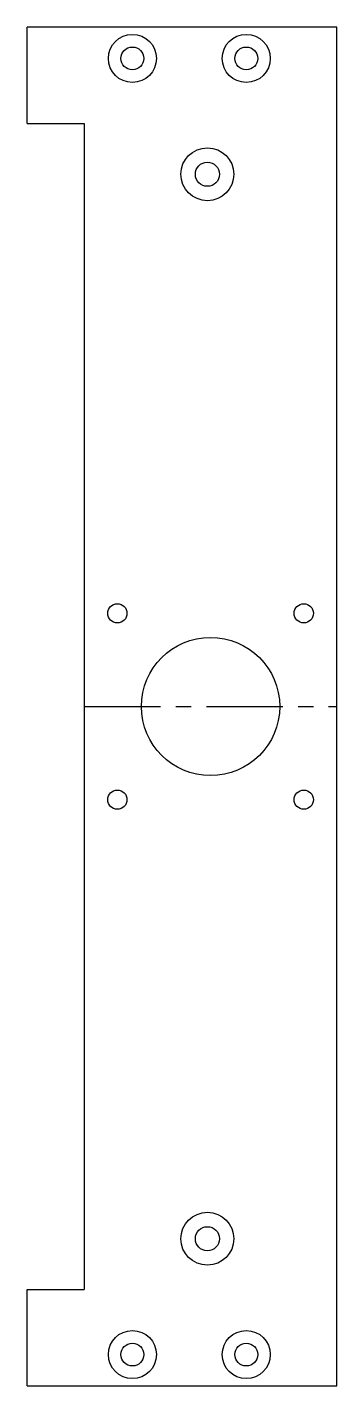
# Model space of a CAD drawing. Header units: millimetres. Extents: x -10 to 42, y -226 to 0.
import ezdxf

# ---------------------------------------------------------------- set-up
doc = ezdxf.new("R2010")
doc.units = ezdxf.units.MM
doc.linetypes.add('CENTERX2', pattern=[20.32, 12.7, -2.54, 2.54, -2.54])

msp = doc.modelspace()

# ---------------------------------------------------------------- linework, layer by layer
at = {"color": 7, "linetype": 'Continuous', "lineweight": 25}
for p, q in [((-9.5, -16), (-9.5, 0)), ((42, 0), (-9.5, 0)), ((42, -226), (42, 0)), ((-9.5, -16), (0, -16)), ((0, -16), (0, -210)), ((-9.5, -226), (-9.5, -210)), ((-9.5, -210), (0, -210)), ((-9.5, -226), (42, -226))]:
    msp.add_line(p, q, dxfattribs=at)
at = {"color": 7, "linetype": 'CENTERX2'}
msp.add_line((0, -113), (42, -113), dxfattribs=at)
at = {"color": 7, "linetype": 'Continuous', "lineweight": 25}
for centre, radius in [((8, -5.2), 4), ((26.94, -5.2), 4), ((8, -5.2), 1.9), ((26.94, -5.2), 1.9), ((20.47, -24.47), 4.4), ((20.47, -24.47), 2), ((5.5, -97.5), 1.6), ((36.5, -97.5), 1.6), ((21, -113), 11.5), ((5.5, -128.5), 1.6), ((36.5, -128.5), 1.6), ((20.47, -201.53), 4.4), ((20.47, -201.53), 2), ((8, -220.8), 4), ((26.94, -220.8), 4), ((8, -220.8), 1.9), ((26.94, -220.8), 1.9)]:
    msp.add_circle(centre, radius, dxfattribs=at)

doc.saveas('drawing.dxf')
